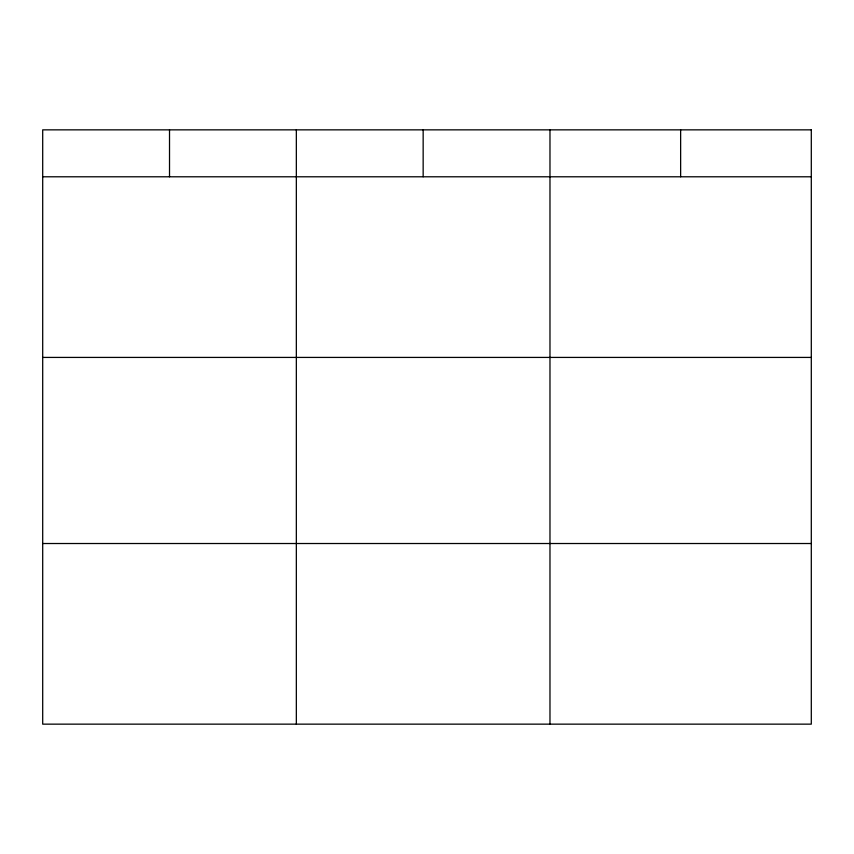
<?xml version="1.0" encoding="UTF-8"?>
<svg xmlns="http://www.w3.org/2000/svg" width="854" height="854" viewBox="0 0 854 854"><rect width="100%" height="100%" fill="white"/><g stroke="black" fill="none" stroke-linecap="round" stroke-linejoin="round"><path stroke-width="1.28" d="M42.7 176.789L811.3 176.789M42.7 357.42L811.3 357.42M42.7 543.518L811.3 543.518M680.638 129.851L680.638 176.789M549.976 129.851L549.976 724.149M423.157 129.851L423.157 176.789M296.338 129.851L296.338 724.149M169.519 129.851L169.519 176.789M811.3 129.851L42.7 129.851L42.7 724.149L811.3 724.149L811.3 129.851"/></g></svg>
